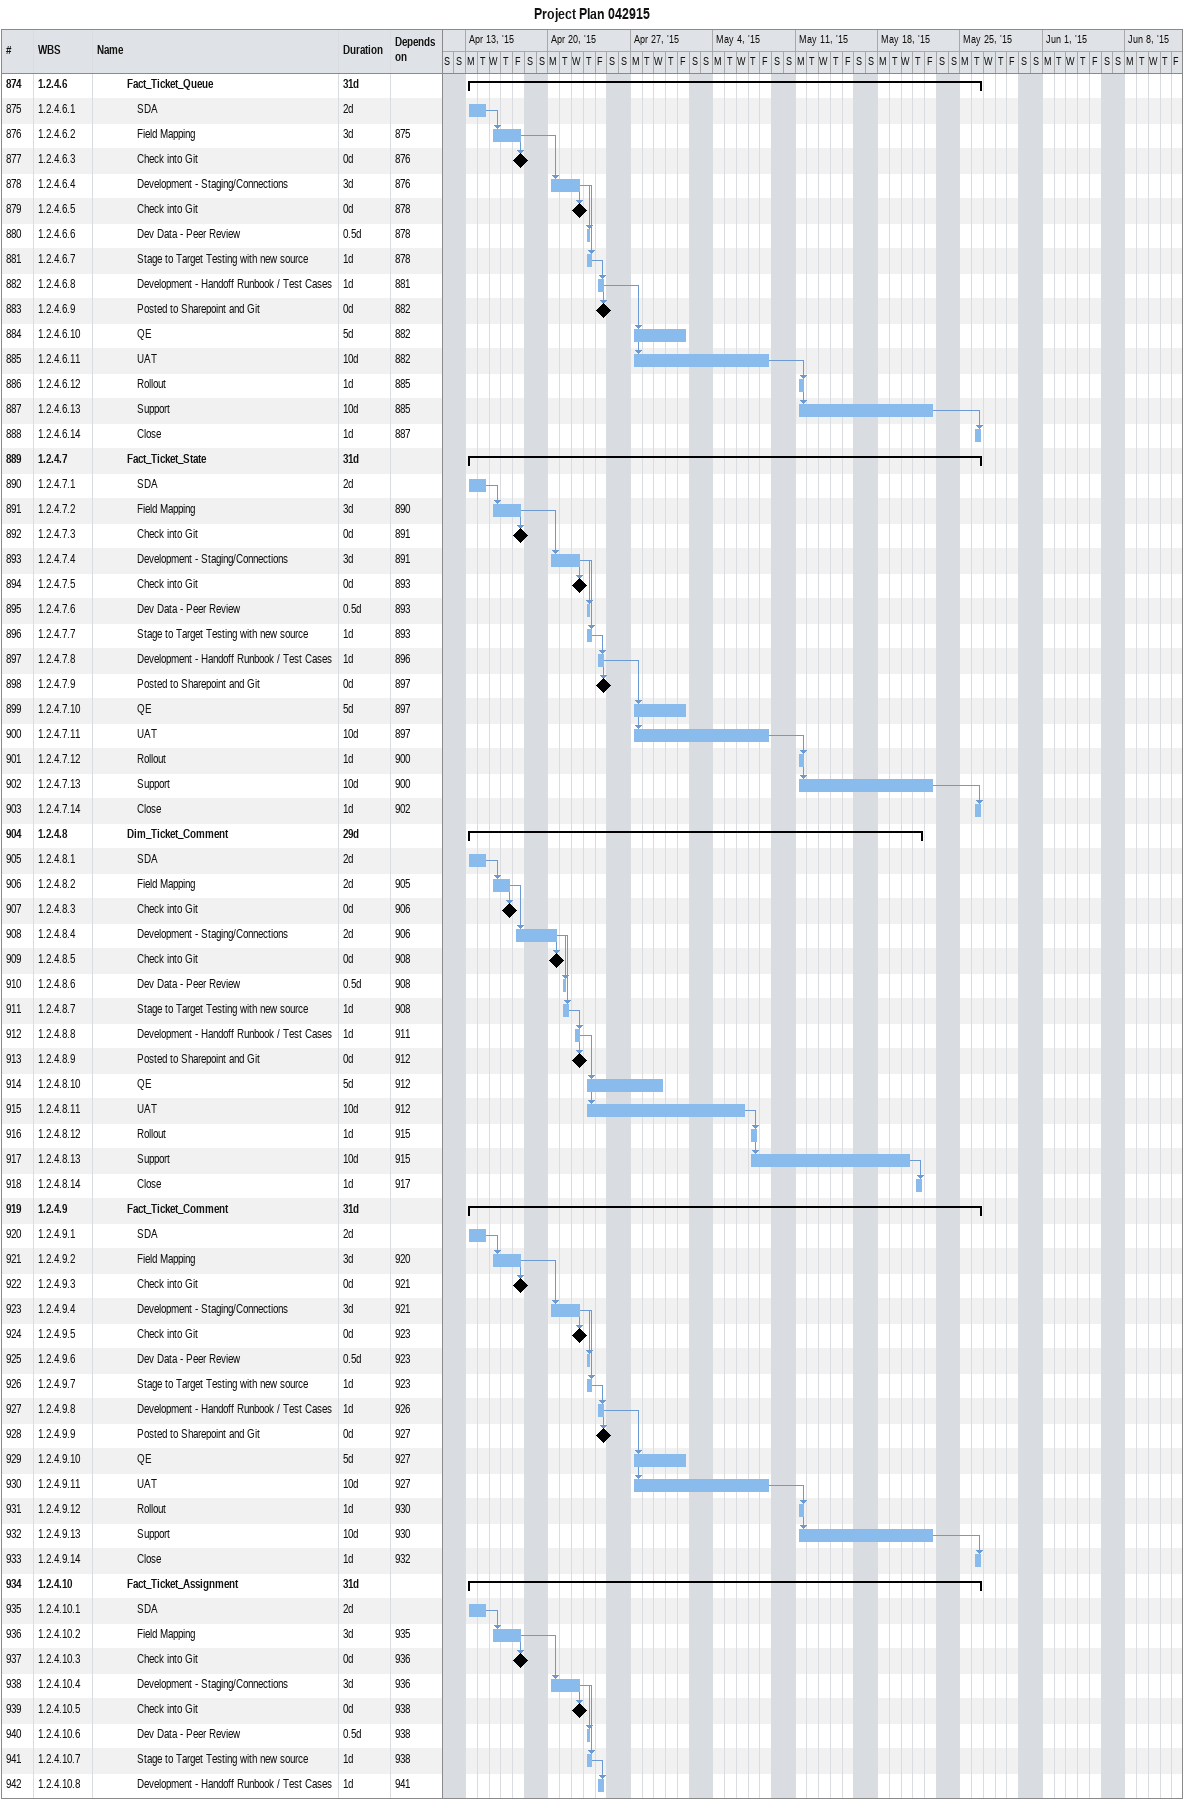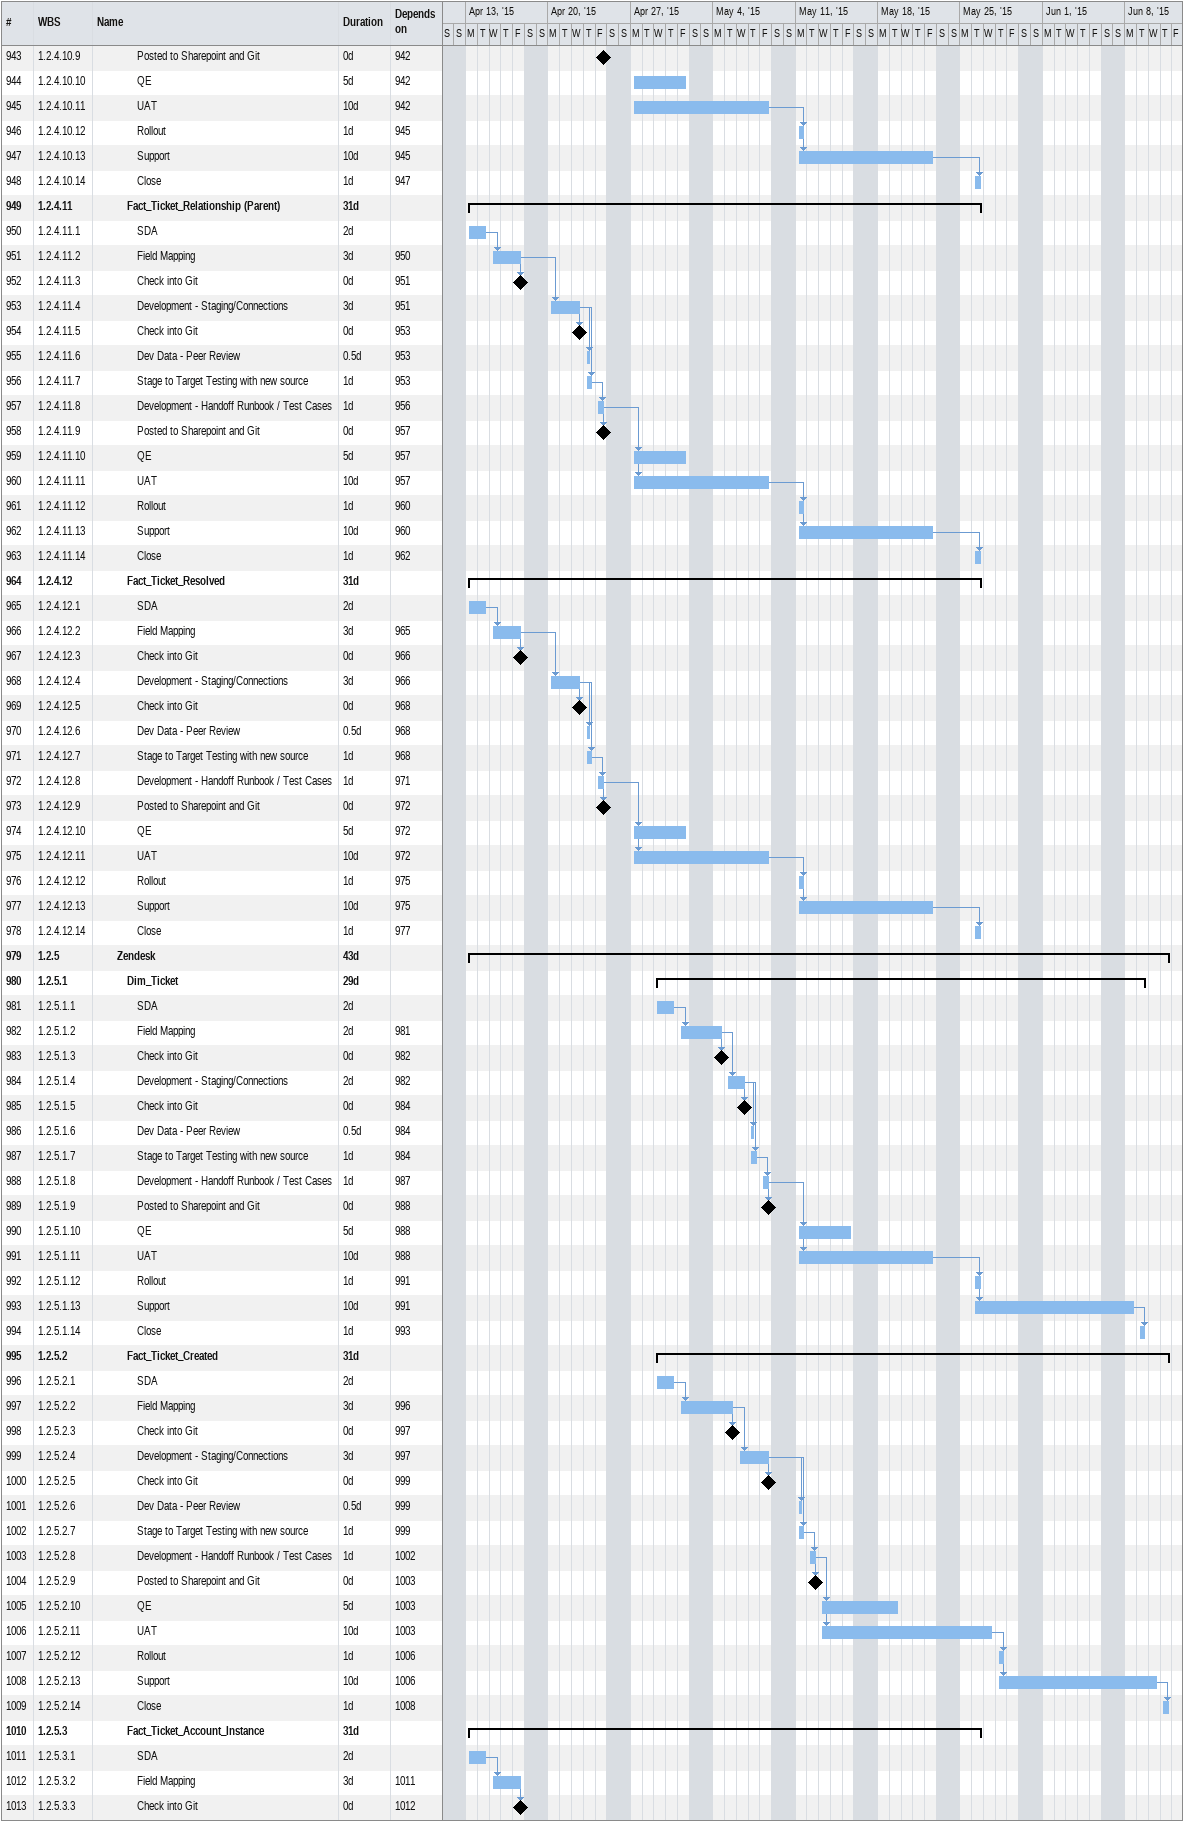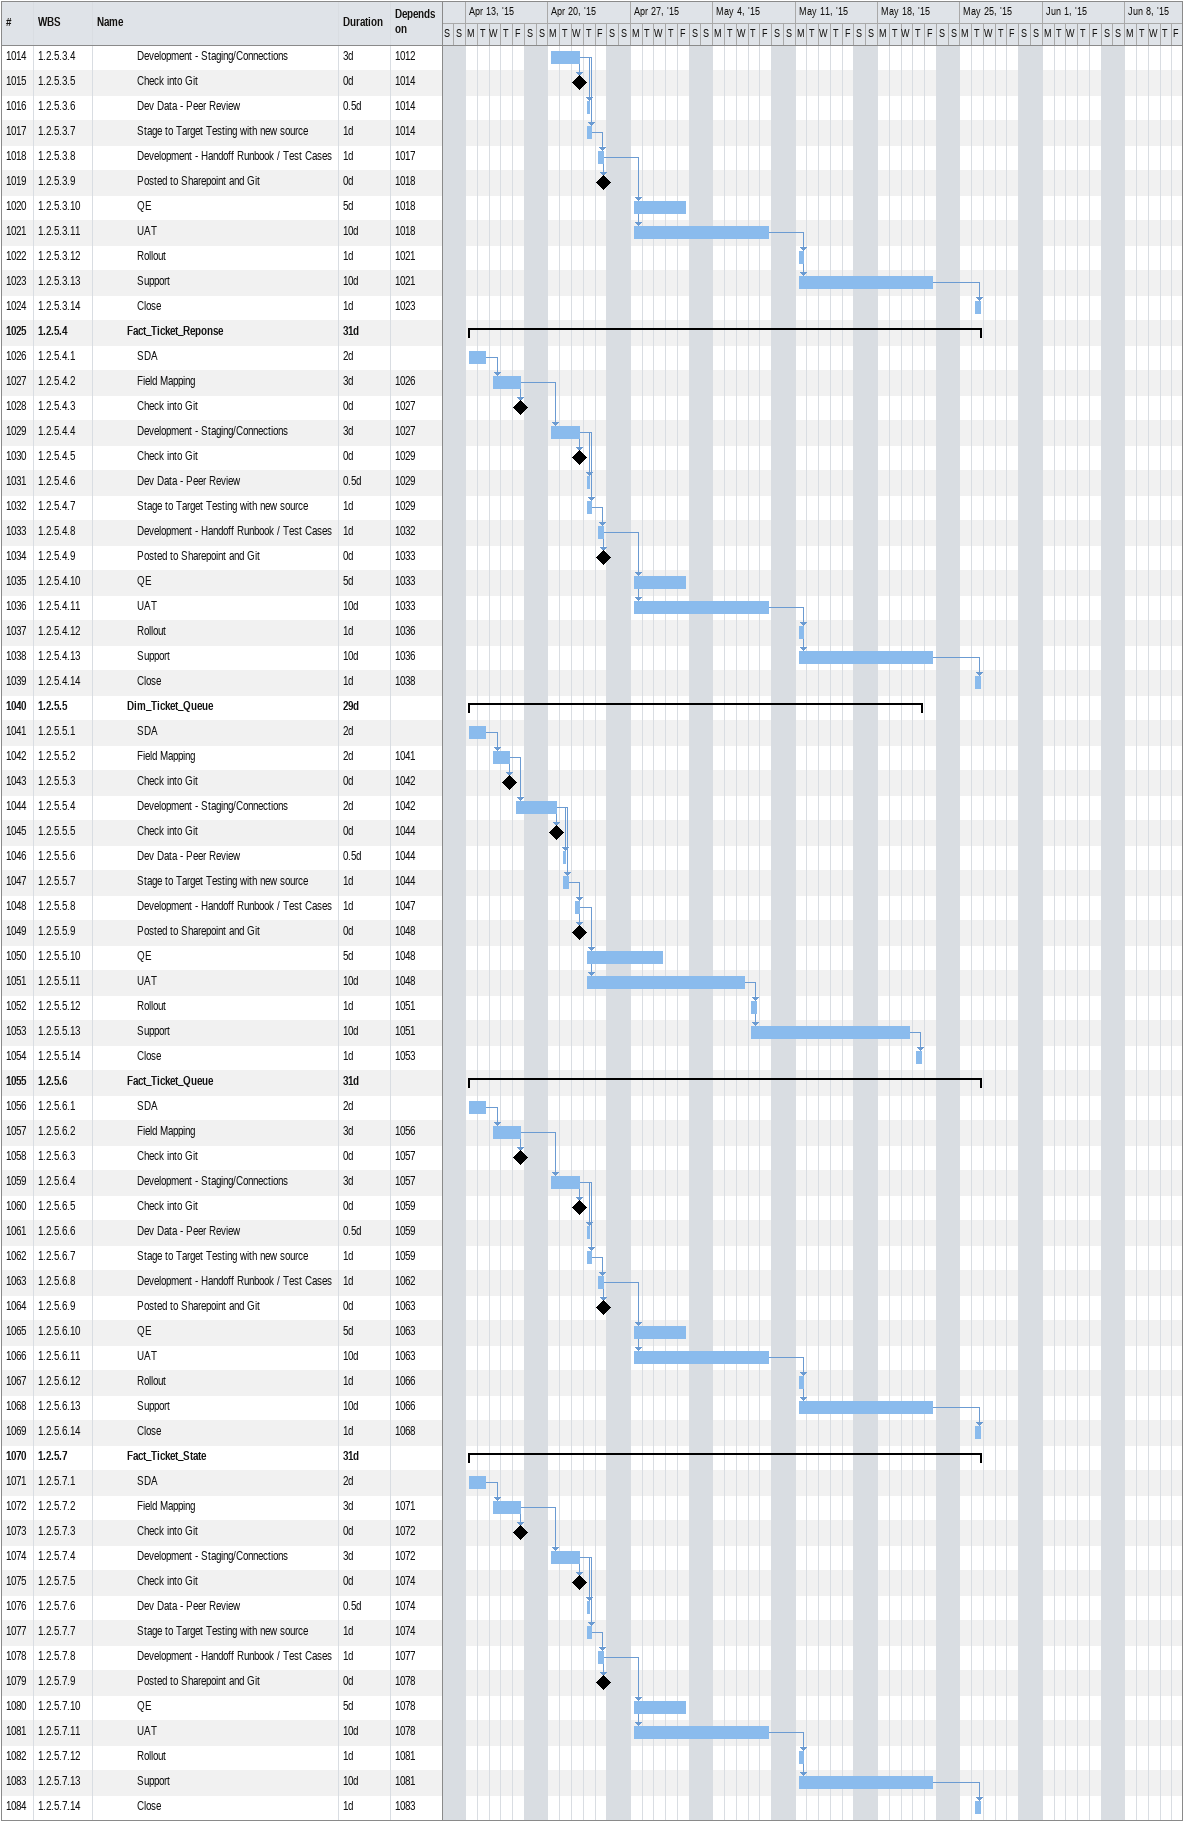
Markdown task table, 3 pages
Project Plan 042915

| ID | WBS | Task | Duration | Start | Finish | Predecessors |
|---|---|---|---|---|---|---|
| 874 | 1.2.4.6 | **Fact_Ticket_Queue** | 31d | 2015-04-13 | 2015-05-26 |  |
| 875 | 1.2.4.6.1 | SDA | 2d | 2015-04-13 | 2015-04-14 |  |
| 876 | 1.2.4.6.2 | Field Mapping | 3d | 2015-04-15 | 2015-04-17 | 875 |
| 877 | 1.2.4.6.3 | Check into Git | 0d | 2015-04-17 | 2015-04-17 | 876 |
| 878 | 1.2.4.6.4 | Development - Staging/Connections | 3d | 2015-04-20 | 2015-04-22 | 876 |
| 879 | 1.2.4.6.5 | Check into Git | 0d | 2015-04-22 | 2015-04-22 | 878 |
| 880 | 1.2.4.6.6 | Dev Data - Peer Review | 0.5d | 2015-04-23 | 2015-04-23 | 878 |
| 881 | 1.2.4.6.7 | Stage to Target Testing with new source | 1d | 2015-04-23 | 2015-04-23 | 878 |
| 882 | 1.2.4.6.8 | Development - Handoff Runbook / Test Cases | 1d | 2015-04-24 | 2015-04-24 | 881 |
| 883 | 1.2.4.6.9 | Posted to Sharepoint and Git | 0d | 2015-04-24 | 2015-04-24 | 882 |
| 884 | 1.2.4.6.10 | QE | 5d | 2015-04-27 | 2015-05-01 | 882 |
| 885 | 1.2.4.6.11 | UAT | 10d | 2015-04-27 | 2015-05-08 | 882 |
| 886 | 1.2.4.6.12 | Rollout | 1d | 2015-05-11 | 2015-05-11 | 885 |
| 887 | 1.2.4.6.13 | Support | 10d | 2015-05-11 | 2015-05-22 | 885 |
| 888 | 1.2.4.6.14 | Close | 1d | 2015-05-26 | 2015-05-26 | 887 |
| 889 | 1.2.4.7 | **Fact_Ticket_State** | 31d | 2015-04-13 | 2015-05-26 |  |
| 890 | 1.2.4.7.1 | SDA | 2d | 2015-04-13 | 2015-04-14 |  |
| 891 | 1.2.4.7.2 | Field Mapping | 3d | 2015-04-15 | 2015-04-17 | 890 |
| 892 | 1.2.4.7.3 | Check into Git | 0d | 2015-04-17 | 2015-04-17 | 891 |
| 893 | 1.2.4.7.4 | Development - Staging/Connections | 3d | 2015-04-20 | 2015-04-22 | 891 |
| 894 | 1.2.4.7.5 | Check into Git | 0d | 2015-04-22 | 2015-04-22 | 893 |
| 895 | 1.2.4.7.6 | Dev Data - Peer Review | 0.5d | 2015-04-23 | 2015-04-23 | 893 |
| 896 | 1.2.4.7.7 | Stage to Target Testing with new source | 1d | 2015-04-23 | 2015-04-23 | 893 |
| 897 | 1.2.4.7.8 | Development - Handoff Runbook / Test Cases | 1d | 2015-04-24 | 2015-04-24 | 896 |
| 898 | 1.2.4.7.9 | Posted to Sharepoint and Git | 0d | 2015-04-24 | 2015-04-24 | 897 |
| 899 | 1.2.4.7.10 | QE | 5d | 2015-04-27 | 2015-05-01 | 897 |
| 900 | 1.2.4.7.11 | UAT | 10d | 2015-04-27 | 2015-05-08 | 897 |
| 901 | 1.2.4.7.12 | Rollout | 1d | 2015-05-11 | 2015-05-11 | 900 |
| 902 | 1.2.4.7.13 | Support | 10d | 2015-05-11 | 2015-05-22 | 900 |
| 903 | 1.2.4.7.14 | Close | 1d | 2015-05-26 | 2015-05-26 | 902 |
| 904 | 1.2.4.8 | **Dim_Ticket_Comment** | 29d | 2015-04-13 | 2015-05-21 |  |
| 905 | 1.2.4.8.1 | SDA | 2d | 2015-04-13 | 2015-04-14 |  |
| 906 | 1.2.4.8.2 | Field Mapping | 2d | 2015-04-15 | 2015-04-16 | 905 |
| 907 | 1.2.4.8.3 | Check into Git | 0d | 2015-04-16 | 2015-04-16 | 906 |
| 908 | 1.2.4.8.4 | Development - Staging/Connections | 2d | 2015-04-17 | 2015-04-20 | 906 |
| 909 | 1.2.4.8.5 | Check into Git | 0d | 2015-04-20 | 2015-04-20 | 908 |
| 910 | 1.2.4.8.6 | Dev Data - Peer Review | 0.5d | 2015-04-21 | 2015-04-21 | 908 |
| 911 | 1.2.4.8.7 | Stage to Target Testing with new source | 1d | 2015-04-21 | 2015-04-21 | 908 |
| 912 | 1.2.4.8.8 | Development - Handoff Runbook / Test Cases | 1d | 2015-04-22 | 2015-04-22 | 911 |
| 913 | 1.2.4.8.9 | Posted to Sharepoint and Git | 0d | 2015-04-22 | 2015-04-22 | 912 |
| 914 | 1.2.4.8.10 | QE | 5d | 2015-04-23 | 2015-04-29 | 912 |
| 915 | 1.2.4.8.11 | UAT | 10d | 2015-04-23 | 2015-05-06 | 912 |
| 916 | 1.2.4.8.12 | Rollout | 1d | 2015-05-07 | 2015-05-07 | 915 |
| 917 | 1.2.4.8.13 | Support | 10d | 2015-05-07 | 2015-05-20 | 915 |
| 918 | 1.2.4.8.14 | Close | 1d | 2015-05-21 | 2015-05-21 | 917 |
| 919 | 1.2.4.9 | **Fact_Ticket_Comment** | 31d | 2015-04-13 | 2015-05-26 |  |
| 920 | 1.2.4.9.1 | SDA | 2d | 2015-04-13 | 2015-04-14 |  |
| 921 | 1.2.4.9.2 | Field Mapping | 3d | 2015-04-15 | 2015-04-17 | 920 |
| 922 | 1.2.4.9.3 | Check into Git | 0d | 2015-04-17 | 2015-04-17 | 921 |
| 923 | 1.2.4.9.4 | Development - Staging/Connections | 3d | 2015-04-20 | 2015-04-22 | 921 |
| 924 | 1.2.4.9.5 | Check into Git | 0d | 2015-04-22 | 2015-04-22 | 923 |
| 925 | 1.2.4.9.6 | Dev Data - Peer Review | 0.5d | 2015-04-23 | 2015-04-23 | 923 |
| 926 | 1.2.4.9.7 | Stage to Target Testing with new source | 1d | 2015-04-23 | 2015-04-23 | 923 |
| 927 | 1.2.4.9.8 | Development - Handoff Runbook / Test Cases | 1d | 2015-04-24 | 2015-04-24 | 926 |
| 928 | 1.2.4.9.9 | Posted to Sharepoint and Git | 0d | 2015-04-24 | 2015-04-24 | 927 |
| 929 | 1.2.4.9.10 | QE | 5d | 2015-04-27 | 2015-05-01 | 927 |
| 930 | 1.2.4.9.11 | UAT | 10d | 2015-04-27 | 2015-05-08 | 927 |
| 931 | 1.2.4.9.12 | Rollout | 1d | 2015-05-11 | 2015-05-11 | 930 |
| 932 | 1.2.4.9.13 | Support | 10d | 2015-05-11 | 2015-05-22 | 930 |
| 933 | 1.2.4.9.14 | Close | 1d | 2015-05-26 | 2015-05-26 | 932 |
| 934 | 1.2.4.10 | **Fact_Ticket_Assignment** | 31d | 2015-04-13 | 2015-05-26 |  |
| 935 | 1.2.4.10.1 | SDA | 2d | 2015-04-13 | 2015-04-14 |  |
| 936 | 1.2.4.10.2 | Field Mapping | 3d | 2015-04-15 | 2015-04-17 | 935 |
| 937 | 1.2.4.10.3 | Check into Git | 0d | 2015-04-17 | 2015-04-17 | 936 |
| 938 | 1.2.4.10.4 | Development - Staging/Connections | 3d | 2015-04-20 | 2015-04-22 | 936 |
| 939 | 1.2.4.10.5 | Check into Git | 0d | 2015-04-22 | 2015-04-22 | 938 |
| 940 | 1.2.4.10.6 | Dev Data - Peer Review | 0.5d | 2015-04-23 | 2015-04-23 | 938 |
| 941 | 1.2.4.10.7 | Stage to Target Testing with new source | 1d | 2015-04-23 | 2015-04-23 | 938 |
| 942 | 1.2.4.10.8 | Development - Handoff Runbook / Test Cases | 1d | 2015-04-24 | 2015-04-24 | 941 |
| 943 | 1.2.4.10.9 | Posted to Sharepoint and Git | 0d | 2015-04-24 | 2015-04-24 | 942 |
| 944 | 1.2.4.10.10 | QE | 5d | 2015-04-27 | 2015-05-01 | 942 |
| 945 | 1.2.4.10.11 | UAT | 10d | 2015-04-27 | 2015-05-08 | 942 |
| 946 | 1.2.4.10.12 | Rollout | 1d | 2015-05-11 | 2015-05-11 | 945 |
| 947 | 1.2.4.10.13 | Support | 10d | 2015-05-11 | 2015-05-22 | 945 |
| 948 | 1.2.4.10.14 | Close | 1d | 2015-05-26 | 2015-05-26 | 947 |
| 949 | 1.2.4.11 | **Fact_Ticket_Relationship (Parent)** | 31d | 2015-04-13 | 2015-05-26 |  |
| 950 | 1.2.4.11.1 | SDA | 2d | 2015-04-13 | 2015-04-14 |  |
| 951 | 1.2.4.11.2 | Field Mapping | 3d | 2015-04-15 | 2015-04-17 | 950 |
| 952 | 1.2.4.11.3 | Check into Git | 0d | 2015-04-17 | 2015-04-17 | 951 |
| 953 | 1.2.4.11.4 | Development - Staging/Connections | 3d | 2015-04-20 | 2015-04-22 | 951 |
| 954 | 1.2.4.11.5 | Check into Git | 0d | 2015-04-22 | 2015-04-22 | 953 |
| 955 | 1.2.4.11.6 | Dev Data - Peer Review | 0.5d | 2015-04-23 | 2015-04-23 | 953 |
| 956 | 1.2.4.11.7 | Stage to Target Testing with new source | 1d | 2015-04-23 | 2015-04-23 | 953 |
| 957 | 1.2.4.11.8 | Development - Handoff Runbook / Test Cases | 1d | 2015-04-24 | 2015-04-24 | 956 |
| 958 | 1.2.4.11.9 | Posted to Sharepoint and Git | 0d | 2015-04-24 | 2015-04-24 | 957 |
| 959 | 1.2.4.11.10 | QE | 5d | 2015-04-27 | 2015-05-01 | 957 |
| 960 | 1.2.4.11.11 | UAT | 10d | 2015-04-27 | 2015-05-08 | 957 |
| 961 | 1.2.4.11.12 | Rollout | 1d | 2015-05-11 | 2015-05-11 | 960 |
| 962 | 1.2.4.11.13 | Support | 10d | 2015-05-11 | 2015-05-22 | 960 |
| 963 | 1.2.4.11.14 | Close | 1d | 2015-05-26 | 2015-05-26 | 962 |
| 964 | 1.2.4.12 | **Fact_Ticket_Resolved** | 31d | 2015-04-13 | 2015-05-26 |  |
| 965 | 1.2.4.12.1 | SDA | 2d | 2015-04-13 | 2015-04-14 |  |
| 966 | 1.2.4.12.2 | Field Mapping | 3d | 2015-04-15 | 2015-04-17 | 965 |
| 967 | 1.2.4.12.3 | Check into Git | 0d | 2015-04-17 | 2015-04-17 | 966 |
| 968 | 1.2.4.12.4 | Development - Staging/Connections | 3d | 2015-04-20 | 2015-04-22 | 966 |
| 969 | 1.2.4.12.5 | Check into Git | 0d | 2015-04-22 | 2015-04-22 | 968 |
| 970 | 1.2.4.12.6 | Dev Data - Peer Review | 0.5d | 2015-04-23 | 2015-04-23 | 968 |
| 971 | 1.2.4.12.7 | Stage to Target Testing with new source | 1d | 2015-04-23 | 2015-04-23 | 968 |
| 972 | 1.2.4.12.8 | Development - Handoff Runbook / Test Cases | 1d | 2015-04-24 | 2015-04-24 | 971 |
| 973 | 1.2.4.12.9 | Posted to Sharepoint and Git | 0d | 2015-04-24 | 2015-04-24 | 972 |
| 974 | 1.2.4.12.10 | QE | 5d | 2015-04-27 | 2015-05-01 | 972 |
| 975 | 1.2.4.12.11 | UAT | 10d | 2015-04-27 | 2015-05-08 | 972 |
| 976 | 1.2.4.12.12 | Rollout | 1d | 2015-05-11 | 2015-05-11 | 975 |
| 977 | 1.2.4.12.13 | Support | 10d | 2015-05-11 | 2015-05-22 | 975 |
| 978 | 1.2.4.12.14 | Close | 1d | 2015-05-26 | 2015-05-26 | 977 |
| 979 | 1.2.5 | **Zendesk** | 43d | 2015-04-13 | 2015-06-11 |  |
| 980 | 1.2.5.1 | **Dim_Ticket** | 29d | 2015-04-29 | 2015-06-09 |  |
| 981 | 1.2.5.1.1 | SDA | 2d | 2015-04-29 | 2015-04-30 |  |
| 982 | 1.2.5.1.2 | Field Mapping | 2d | 2015-05-01 | 2015-05-04 | 981 |
| 983 | 1.2.5.1.3 | Check into Git | 0d | 2015-05-04 | 2015-05-04 | 982 |
| 984 | 1.2.5.1.4 | Development - Staging/Connections | 2d | 2015-05-05 | 2015-05-06 | 982 |
| 985 | 1.2.5.1.5 | Check into Git | 0d | 2015-05-06 | 2015-05-06 | 984 |
| 986 | 1.2.5.1.6 | Dev Data - Peer Review | 0.5d | 2015-05-07 | 2015-05-07 | 984 |
| 987 | 1.2.5.1.7 | Stage to Target Testing with new source | 1d | 2015-05-07 | 2015-05-07 | 984 |
| 988 | 1.2.5.1.8 | Development - Handoff Runbook / Test Cases | 1d | 2015-05-08 | 2015-05-08 | 987 |
| 989 | 1.2.5.1.9 | Posted to Sharepoint and Git | 0d | 2015-05-08 | 2015-05-08 | 988 |
| 990 | 1.2.5.1.10 | QE | 5d | 2015-05-11 | 2015-05-15 | 988 |
| 991 | 1.2.5.1.11 | UAT | 10d | 2015-05-11 | 2015-05-22 | 988 |
| 992 | 1.2.5.1.12 | Rollout | 1d | 2015-05-26 | 2015-05-26 | 991 |
| 993 | 1.2.5.1.13 | Support | 10d | 2015-05-26 | 2015-06-08 | 991 |
| 994 | 1.2.5.1.14 | Close | 1d | 2015-06-09 | 2015-06-09 | 993 |
| 995 | 1.2.5.2 | **Fact_Ticket_Created** | 31d | 2015-04-29 | 2015-06-11 |  |
| 996 | 1.2.5.2.1 | SDA | 2d | 2015-04-29 | 2015-04-30 |  |
| 997 | 1.2.5.2.2 | Field Mapping | 3d | 2015-05-01 | 2015-05-05 | 996 |
| 998 | 1.2.5.2.3 | Check into Git | 0d | 2015-05-05 | 2015-05-05 | 997 |
| 999 | 1.2.5.2.4 | Development - Staging/Connections | 3d | 2015-05-06 | 2015-05-08 | 997 |
| 1000 | 1.2.5.2.5 | Check into Git | 0d | 2015-05-08 | 2015-05-08 | 999 |
| 1001 | 1.2.5.2.6 | Dev Data - Peer Review | 0.5d | 2015-05-11 | 2015-05-11 | 999 |
| 1002 | 1.2.5.2.7 | Stage to Target Testing with new source | 1d | 2015-05-11 | 2015-05-11 | 999 |
| 1003 | 1.2.5.2.8 | Development - Handoff Runbook / Test Cases | 1d | 2015-05-12 | 2015-05-12 | 1002 |
| 1004 | 1.2.5.2.9 | Posted to Sharepoint and Git | 0d | 2015-05-12 | 2015-05-12 | 1003 |
| 1005 | 1.2.5.2.10 | QE | 5d | 2015-05-13 | 2015-05-19 | 1003 |
| 1006 | 1.2.5.2.11 | UAT | 10d | 2015-05-13 | 2015-05-27 | 1003 |
| 1007 | 1.2.5.2.12 | Rollout | 1d | 2015-05-28 | 2015-05-28 | 1006 |
| 1008 | 1.2.5.2.13 | Support | 10d | 2015-05-28 | 2015-06-10 | 1006 |
| 1009 | 1.2.5.2.14 | Close | 1d | 2015-06-11 | 2015-06-11 | 1008 |
| 1010 | 1.2.5.3 | **Fact_Ticket_Account_Instance** | 31d | 2015-04-13 | 2015-05-26 |  |
| 1011 | 1.2.5.3.1 | SDA | 2d | 2015-04-13 | 2015-04-14 |  |
| 1012 | 1.2.5.3.2 | Field Mapping | 3d | 2015-04-15 | 2015-04-17 | 1011 |
| 1013 | 1.2.5.3.3 | Check into Git | 0d | 2015-04-17 | 2015-04-17 | 1012 |
| 1014 | 1.2.5.3.4 | Development - Staging/Connections | 3d | 2015-04-20 | 2015-04-22 | 1012 |
| 1015 | 1.2.5.3.5 | Check into Git | 0d | 2015-04-22 | 2015-04-22 | 1014 |
| 1016 | 1.2.5.3.6 | Dev Data - Peer Review | 0.5d | 2015-04-23 | 2015-04-23 | 1014 |
| 1017 | 1.2.5.3.7 | Stage to Target Testing with new source | 1d | 2015-04-23 | 2015-04-23 | 1014 |
| 1018 | 1.2.5.3.8 | Development - Handoff Runbook / Test Cases | 1d | 2015-04-24 | 2015-04-24 | 1017 |
| 1019 | 1.2.5.3.9 | Posted to Sharepoint and Git | 0d | 2015-04-24 | 2015-04-24 | 1018 |
| 1020 | 1.2.5.3.10 | QE | 5d | 2015-04-27 | 2015-05-01 | 1018 |
| 1021 | 1.2.5.3.11 | UAT | 10d | 2015-04-27 | 2015-05-08 | 1018 |
| 1022 | 1.2.5.3.12 | Rollout | 1d | 2015-05-11 | 2015-05-11 | 1021 |
| 1023 | 1.2.5.3.13 | Support | 10d | 2015-05-11 | 2015-05-22 | 1021 |
| 1024 | 1.2.5.3.14 | Close | 1d | 2015-05-26 | 2015-05-26 | 1023 |
| 1025 | 1.2.5.4 | **Fact_Ticket_Reponse** | 31d | 2015-04-13 | 2015-05-26 |  |
| 1026 | 1.2.5.4.1 | SDA | 2d | 2015-04-13 | 2015-04-14 |  |
| 1027 | 1.2.5.4.2 | Field Mapping | 3d | 2015-04-15 | 2015-04-17 | 1026 |
| 1028 | 1.2.5.4.3 | Check into Git | 0d | 2015-04-17 | 2015-04-17 | 1027 |
| 1029 | 1.2.5.4.4 | Development - Staging/Connections | 3d | 2015-04-20 | 2015-04-22 | 1027 |
| 1030 | 1.2.5.4.5 | Check into Git | 0d | 2015-04-22 | 2015-04-22 | 1029 |
| 1031 | 1.2.5.4.6 | Dev Data - Peer Review | 0.5d | 2015-04-23 | 2015-04-23 | 1029 |
| 1032 | 1.2.5.4.7 | Stage to Target Testing with new source | 1d | 2015-04-23 | 2015-04-23 | 1029 |
| 1033 | 1.2.5.4.8 | Development - Handoff Runbook / Test Cases | 1d | 2015-04-24 | 2015-04-24 | 1032 |
| 1034 | 1.2.5.4.9 | Posted to Sharepoint and Git | 0d | 2015-04-24 | 2015-04-24 | 1033 |
| 1035 | 1.2.5.4.10 | QE | 5d | 2015-04-27 | 2015-05-01 | 1033 |
| 1036 | 1.2.5.4.11 | UAT | 10d | 2015-04-27 | 2015-05-08 | 1033 |
| 1037 | 1.2.5.4.12 | Rollout | 1d | 2015-05-11 | 2015-05-11 | 1036 |
| 1038 | 1.2.5.4.13 | Support | 10d | 2015-05-11 | 2015-05-22 | 1036 |
| 1039 | 1.2.5.4.14 | Close | 1d | 2015-05-26 | 2015-05-26 | 1038 |
| 1040 | 1.2.5.5 | **Dim_Ticket_Queue** | 29d | 2015-04-13 | 2015-05-21 |  |
| 1041 | 1.2.5.5.1 | SDA | 2d | 2015-04-13 | 2015-04-14 |  |
| 1042 | 1.2.5.5.2 | Field Mapping | 2d | 2015-04-15 | 2015-04-16 | 1041 |
| 1043 | 1.2.5.5.3 | Check into Git | 0d | 2015-04-16 | 2015-04-16 | 1042 |
| 1044 | 1.2.5.5.4 | Development - Staging/Connections | 2d | 2015-04-17 | 2015-04-20 | 1042 |
| 1045 | 1.2.5.5.5 | Check into Git | 0d | 2015-04-20 | 2015-04-20 | 1044 |
| 1046 | 1.2.5.5.6 | Dev Data - Peer Review | 0.5d | 2015-04-21 | 2015-04-21 | 1044 |
| 1047 | 1.2.5.5.7 | Stage to Target Testing with new source | 1d | 2015-04-21 | 2015-04-21 | 1044 |
| 1048 | 1.2.5.5.8 | Development - Handoff Runbook / Test Cases | 1d | 2015-04-22 | 2015-04-22 | 1047 |
| 1049 | 1.2.5.5.9 | Posted to Sharepoint and Git | 0d | 2015-04-22 | 2015-04-22 | 1048 |
| 1050 | 1.2.5.5.10 | QE | 5d | 2015-04-23 | 2015-04-29 | 1048 |
| 1051 | 1.2.5.5.11 | UAT | 10d | 2015-04-23 | 2015-05-06 | 1048 |
| 1052 | 1.2.5.5.12 | Rollout | 1d | 2015-05-07 | 2015-05-07 | 1051 |
| 1053 | 1.2.5.5.13 | Support | 10d | 2015-05-07 | 2015-05-20 | 1051 |
| 1054 | 1.2.5.5.14 | Close | 1d | 2015-05-21 | 2015-05-21 | 1053 |
| 1055 | 1.2.5.6 | **Fact_Ticket_Queue** | 31d | 2015-04-13 | 2015-05-26 |  |
| 1056 | 1.2.5.6.1 | SDA | 2d | 2015-04-13 | 2015-04-14 |  |
| 1057 | 1.2.5.6.2 | Field Mapping | 3d | 2015-04-15 | 2015-04-17 | 1056 |
| 1058 | 1.2.5.6.3 | Check into Git | 0d | 2015-04-17 | 2015-04-17 | 1057 |
| 1059 | 1.2.5.6.4 | Development - Staging/Connections | 3d | 2015-04-20 | 2015-04-22 | 1057 |
| 1060 | 1.2.5.6.5 | Check into Git | 0d | 2015-04-22 | 2015-04-22 | 1059 |
| 1061 | 1.2.5.6.6 | Dev Data - Peer Review | 0.5d | 2015-04-23 | 2015-04-23 | 1059 |
| 1062 | 1.2.5.6.7 | Stage to Target Testing with new source | 1d | 2015-04-23 | 2015-04-23 | 1059 |
| 1063 | 1.2.5.6.8 | Development - Handoff Runbook / Test Cases | 1d | 2015-04-24 | 2015-04-24 | 1062 |
| 1064 | 1.2.5.6.9 | Posted to Sharepoint and Git | 0d | 2015-04-24 | 2015-04-24 | 1063 |
| 1065 | 1.2.5.6.10 | QE | 5d | 2015-04-27 | 2015-05-01 | 1063 |
| 1066 | 1.2.5.6.11 | UAT | 10d | 2015-04-27 | 2015-05-08 | 1063 |
| 1067 | 1.2.5.6.12 | Rollout | 1d | 2015-05-11 | 2015-05-11 | 1066 |
| 1068 | 1.2.5.6.13 | Support | 10d | 2015-05-11 | 2015-05-22 | 1066 |
| 1069 | 1.2.5.6.14 | Close | 1d | 2015-05-26 | 2015-05-26 | 1068 |
| 1070 | 1.2.5.7 | **Fact_Ticket_State** | 31d | 2015-04-13 | 2015-05-26 |  |
| 1071 | 1.2.5.7.1 | SDA | 2d | 2015-04-13 | 2015-04-14 |  |
| 1072 | 1.2.5.7.2 | Field Mapping | 3d | 2015-04-15 | 2015-04-17 | 1071 |
| 1073 | 1.2.5.7.3 | Check into Git | 0d | 2015-04-17 | 2015-04-17 | 1072 |
| 1074 | 1.2.5.7.4 | Development - Staging/Connections | 3d | 2015-04-20 | 2015-04-22 | 1072 |
| 1075 | 1.2.5.7.5 | Check into Git | 0d | 2015-04-22 | 2015-04-22 | 1074 |
| 1076 | 1.2.5.7.6 | Dev Data - Peer Review | 0.5d | 2015-04-23 | 2015-04-23 | 1074 |
| 1077 | 1.2.5.7.7 | Stage to Target Testing with new source | 1d | 2015-04-23 | 2015-04-23 | 1074 |
| 1078 | 1.2.5.7.8 | Development - Handoff Runbook / Test Cases | 1d | 2015-04-24 | 2015-04-24 | 1077 |
| 1079 | 1.2.5.7.9 | Posted to Sharepoint and Git | 0d | 2015-04-24 | 2015-04-24 | 1078 |
| 1080 | 1.2.5.7.10 | QE | 5d | 2015-04-27 | 2015-05-01 | 1078 |
| 1081 | 1.2.5.7.11 | UAT | 10d | 2015-04-27 | 2015-05-08 | 1078 |
| 1082 | 1.2.5.7.12 | Rollout | 1d | 2015-05-11 | 2015-05-11 | 1081 |
| 1083 | 1.2.5.7.13 | Support | 10d | 2015-05-11 | 2015-05-22 | 1081 |
| 1084 | 1.2.5.7.14 | Close | 1d | 2015-05-26 | 2015-05-26 | 1083 |
